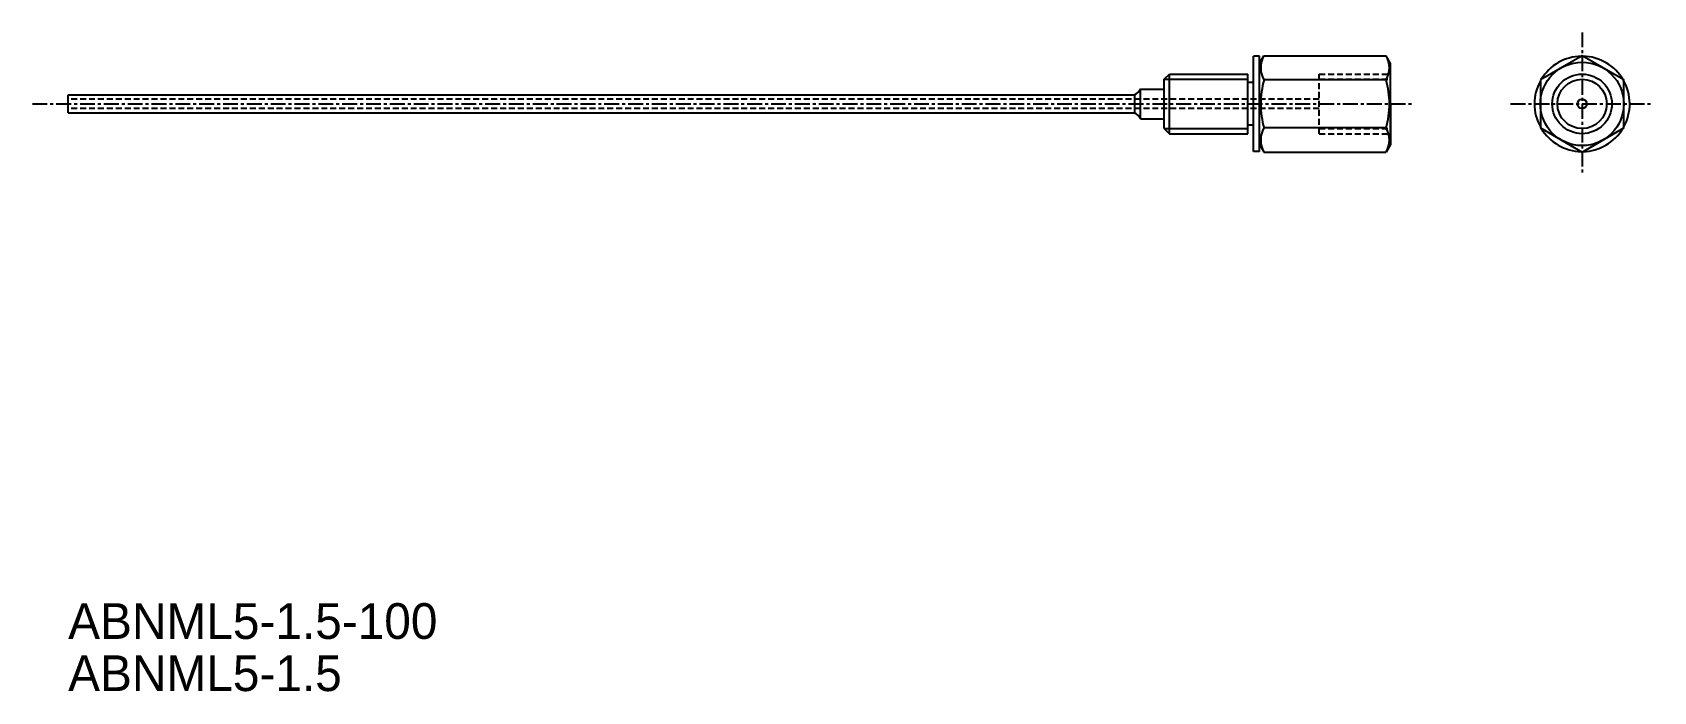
# Model space of a CAD drawing. Extents: x 1 to 137, y -5 to 50.
import ezdxf

# ---------------------------------------------------------------- set-up
doc = ezdxf.new("R2010")
doc.units = 0
doc.linetypes.add('CENTER', pattern=[2, 1.25, -0.25, 0.25, -0.25])
doc.linetypes.add('DASHED', pattern=[0.75, 0.5, -0.25])
doc.layers.get('0').update_dxf_attribs({"linetype": 'CONTINUOUS'})
doc.layers.add('CENTER', color=1, linetype='CENTER')

msp = doc.modelspace()

# ---------------------------------------------------------------- linework, layer by layer
at = {"color": 7, "linetype": 'CONTINUOUS'}
for p, q in [((103.5, 40.04), (103.5, 48.04)), ((104, 48.04), (103.5, 48.04)), ((104, 47.44), (104.37, 48.08)), ((104, 40.04), (104, 48.04)), ((104.37, 48.08), (114.63, 48.08)), ((115, 47.44), (114.63, 48.08)), ((96, 46.11), (96.43, 46.54)), ((96.43, 41.54), (96.43, 46.54)), ((96.43, 46.54), (103, 46.54)), ((103, 41.54), (103, 46.54)), ((104, 40.64), (104, 47.44)), ((115, 40.64), (115, 47.44)), ((94, 42.79), (94, 45.29)), ((94, 45.29), (96, 45.29)), ((96, 41.97), (96, 46.11)), ((103.5, 45.84), (103, 45.84)), ((114.63, 46.06), (104.37, 46.06)), ((4, 44.79), (93.5, 44.79)), ((4, 43.29), (4, 44.79)), ((93.5, 44.79), (93.5, 43.29)), ((115, 44.04), (115, 40.64)), ((4, 43.29), (93.5, 43.29)), ((94, 42.79), (96, 42.79)), ((103.5, 42.24), (103, 42.24)), ((96, 41.97), (96.43, 41.54)), ((96.43, 41.54), (103, 41.54)), ((114.63, 42.02), (104.37, 42.02)), ((104, 40.04), (103.5, 40.04)), ((104, 40.64), (104.37, 40)), ((104.37, 40), (114.63, 40)), ((115, 40.64), (114.63, 40))]:
    msp.add_line(p, q, dxfattribs=at)
at = {"color": 3, "linetype": 'DASHED'}
for p, q in [((109, 41.54), (109, 46.54)), ((109, 46.54), (115, 46.54)), ((109, 46.11), (115, 46.11)), ((109, 44.44), (4, 44.44)), ((109, 43.64), (4, 43.64)), ((109, 41.97), (115, 41.97)), ((109, 41.54), (115, 41.54))]:
    msp.add_line(p, q, dxfattribs=at)
at = {"color": 3, "linetype": 'CONTINUOUS'}
for p, q in [((96, 46.11), (103, 46.11)), ((96, 41.97), (103, 41.97))]:
    msp.add_line(p, q, dxfattribs=at)
at = {"color": 7, "linetype": 'CONTINUOUS'}
msp.add_lwpolyline([(127.57, 46.06), (127.57, 42.02), (131.07, 40), (134.57, 42.02), (134.57, 46.06), (131.07, 48.08)], close=True, dxfattribs=at)
for radius in [3.5, 2.07, 0.4]:
    msp.add_circle((131.07, 44.04), radius, dxfattribs=at)
at = {"color": 3, "linetype": 'CONTINUOUS'}
msp.add_circle((131.07, 44.04), 2.5, dxfattribs=at)
at = {"color": 7, "linetype": 'CONTINUOUS'}
for centre, radius, start, end in [((106.12, 47.07), 2.02, 150.0406, 209.9593), ((112.88, 47.07), 2.02, 330.0407, 29.9594), ((131.07, 44.04), 4, 91.045, 148.955), ((131.07, 44.04), 4, 331.045, 88.955), ((93.07, 45.72), 1.02, 294.7401, 335.2599), ((111.79, 44.04), 7.69, 164.7599, 180), ((107.21, 44.04), 7.69, 0, 15.2401), ((131.07, 44.04), 4, 151.045, 208.955), ((111.79, 44.04), 7.69, 180, 195.2401), ((107.21, 44.04), 7.69, 344.7599, 0), ((93.07, 42.36), 1.02, 24.7401, 65.2599), ((106.12, 41.01), 2.02, 150.0407, 209.9594), ((112.88, 41.01), 2.02, 330.0406, 29.9593), ((131.07, 44.04), 4, 211.045, 268.955), ((131.07, 44.04), 4, 271.045, 328.955)]:
    msp.add_arc(centre, radius, start, end, dxfattribs=at)
at = {"layer": 'CENTER', "color": 1, "linetype": 'CENTER'}
for p, q in [((131.07, 50.04), (131.07, 38.04)), ((1, 44.04), (117, 44.04)), ((125.07, 44.04), (137.07, 44.04))]:
    msp.add_line(p, q, dxfattribs=at)

# ---------------------------------------------------------------- texts
for s, p in [('ABNML5-1.5-100', (4, -0.88)), ('ABNML5-1.5', (4, -5.26))]:
    msp.add_text(s, height=3).set_placement(p)

doc.saveas('drawing.dxf')
